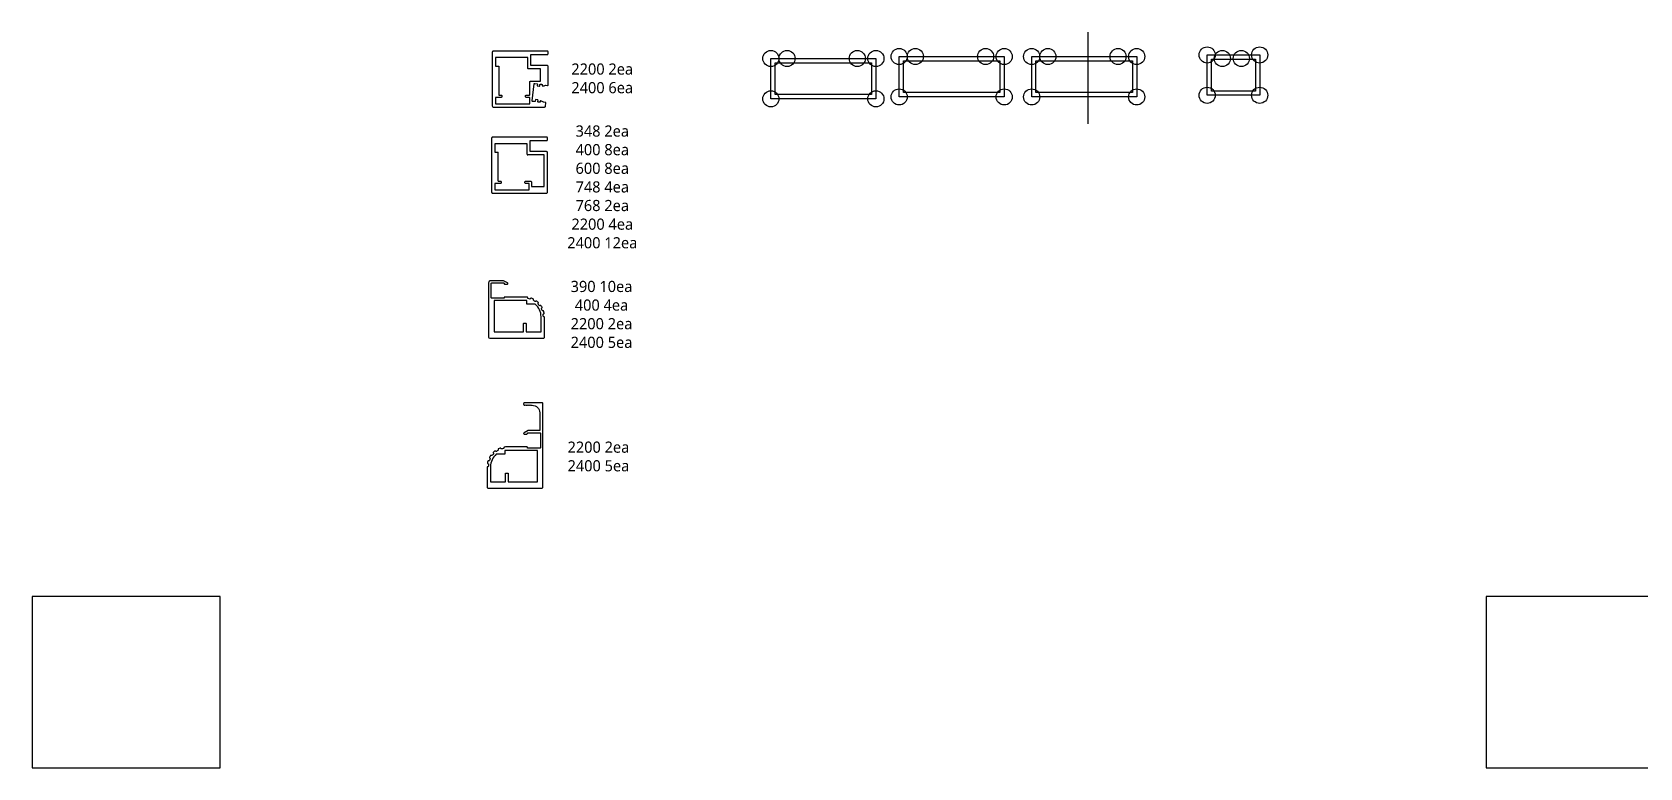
# Model space of a CAD drawing. Header units: millimetres. Extents: x -44117 to 256353, y -2095463 to 65325.
# Drawn here: x -43525 to -36041, y 61900 to 65325 of the extents above; entities that cross this region are included whole.
import ezdxf

# ---------------------------------------------------------------- set-up
doc = ezdxf.new("R2010")
doc.units = ezdxf.units.MM
doc.header["$LTSCALE"] = 10
doc.styles.add('고딕', font='')
doc.styles.get('고딕').set_extended_font_data('HYgtrE')

msp = doc.modelspace()

# ---------------------------------------------------------------- linework, layer by layer
for p, q in [((-38610.2869, 65325.35627), (-38610.2869, 64898.78705)), ((-41220.92822, 64806.11694), (-41370.92822, 64806.11694)), ((-41370.92822, 64806.11694), (-41370.92822, 64766.11694)), ((-41370.92822, 64766.11694), (-41355.92822, 64766.11694)), ((-41355.92822, 64631.11694), (-41355.92822, 64766.11694)), ((-41220.92822, 64769.11694), (-41220.92822, 64806.11694)), ((-41220.92822, 64757.11694), (-41220.92822, 64769.11694)), ((-41220.92822, 64769.11694), (-41220.92822, 64769.11694)), ((-41205.92822, 64754.11694), (-41217.92822, 64754.11694)), ((-41140.92822, 64754.11694), (-41205.92822, 64754.11694)), ((-41140.92822, 64606.11694), (-41140.92822, 64754.11694)), ((-41343.92822, 64621.11694), (-41370.92822, 64621.11694)), ((-41370.92822, 64621.11694), (-41370.92822, 64591.11694)), ((-41370.92822, 64591.11694), (-41210.92822, 64591.11694)), ((-41355.92822, 64631.11694), (-41343.92822, 64631.11694)), ((-41340.92822, 64628.11694), (-41340.92822, 64624.11694)), ((-41230.92822, 64624.11694), (-41230.92822, 64628.11694)), ((-41227.92822, 64631.11694), (-41203.92822, 64631.11694)), ((-41210.92822, 64621.11694), (-41227.92822, 64621.11694)), ((-41210.92822, 64591.11694), (-41210.92822, 64621.11694)), ((-41200.92822, 64628.11694), (-41200.92822, 64606.11694)), ((-41200.92822, 64606.11694), (-41140.92822, 64606.11694))]:
    msp.add_line(p, q)
for points in [[(-41133.39221, 64995.51122), (-41133.39221, 64995.51122), (-41133.39221, 64995.51122, 0.4142135624), (-41135.13208, 64997.7412), (-41142.81182, 64998.68933, -0.1357168379), (-41143.79679, 64999.09723, 0.1201861936), (-41157.83988, 65005.42218, 0.4322308638), (-41160.19066, 65003.70098), (-41160.53919, 65000.87793, -0.4142135624), (-41162.76918, 64999.13806), (-41169.12095, 64999.92224, -0.4142135624), (-41170.86082, 65002.15223), (-41170.12565, 65008.10702, 0.4142135624), (-41171.86553, 65010.337), (-41179.80525, 65011.31723, 0.4142135624), (-41182.03523, 65009.57736), (-41182.7704, 65003.62257, -0.4142135624), (-41185.00039, 65001.88269), (-41195.91751, 65003.23051, -0.4142135624), (-41197.65738, 65005.46049), (-41187.8551, 65084.85769, -0.4142135624), (-41185.62512, 65086.59757), (-41174.708, 65085.24975, -0.4142135624), (-41172.96813, 65083.01977), (-41173.7033, 65077.06498, 0.4142135624), (-41171.96343, 65074.83499), (-41164.02371, 65073.85476, 0.4142135624), (-41161.79372, 65075.59464), (-41161.05855, 65081.54943, -0.4142135624), (-41158.82856, 65083.2893), (-41152.47679, 65082.50512, -0.4142135624), (-41150.73691, 65080.27513), (-41151.08544, 65077.45208, 0.4322308638), (-41149.22387, 65075.21083, 0.1201861936), (-41134.06415, 65077.93043, -0.1357168379), (-41133.00954, 65078.08653), (-41125.32981, 65077.1384, 0.4142135624), (-41123.09982, 65078.87828), (-41123.09982, 65164.87828, 0.4142135624), (-41128.09982, 65169.87828), (-41203.09982, 65169.87828), (-41203.09982, 65221.87828), (-41126.188, 65221.87828, 0.4228503783), (-41123.09982, 65224.87698), (-41123.09982, 65233.87828, 0.4142135624), (-41126.09982, 65236.87828), (-41378.09982, 65236.87828, 0.4142135624), (-41383.09982, 65231.87828), (-41383.09982, 64981.87828, 0.4142135624), (-41378.09982, 64976.87828), (-41140.07401, 64976.88886, 0.4142135624), (-41135.07401, 64981.88886), (-41133.39221, 64995.51122)], [(-41158.09982, 65096.87828), (-41158.09982, 65154.87828), (-41203.09982, 65154.87828), (-41215.09982, 65154.87828, -0.4142135624), (-41218.09982, 65157.87828), (-41218.09982, 65169.87828), (-41218.09982, 65169.87828), (-41218.09982, 65206.87828), (-41368.09982, 65206.87828), (-41368.09982, 65166.87828), (-41353.09982, 65166.87828), (-41353.09982, 65031.87828), (-41341.09982, 65031.87828, -0.4142135624), (-41338.09982, 65028.87828), (-41338.09982, 65024.87828, -0.4142135624), (-41341.09982, 65021.87828), (-41368.09982, 65021.87828), (-41368.09982, 64991.87828), (-41208.09982, 64991.87828), (-41208.09982, 65018.87828, 0.4142135624), (-41211.09982, 65021.87828), (-41225.09982, 65021.87828, -0.4142135624), (-41228.09982, 65024.87828), (-41228.09982, 65028.87828, -0.4142135624), (-41225.09982, 65031.87828), (-41211.14982, 65031.87828, 0.4142135624), (-41208.14982, 65034.87828), (-41208.14982, 65093.87828, -0.4142135624), (-41205.14982, 65096.87828), (-41158.09982, 65096.87828)], [(-41128.92822, 64821.11565, 0.4142135624), (-41125.92822, 64824.11565), (-41125.92822, 64833.11694, 0.4142135624), (-41128.92822, 64836.11694), (-41380.92822, 64836.11694, 0.4142135624), (-41385.92822, 64831.11694), (-41385.92822, 64581.11694, 0.4142135624), (-41380.92822, 64576.11694), (-41130.92822, 64576.11694, 0.4142135624), (-41125.92822, 64581.11694), (-41125.92822, 64764.11694, 0.4142135624), (-41130.92822, 64769.11694), (-41205.92822, 64769.11694), (-41205.92822, 64821.11694), (-41128.92822, 64821.11694)]]:
    msp.add_lwpolyline(points, format="xyb")
for points in [[(-40086.04393, 65202.79348), (-39597.09193, 65202.79348), (-39597.09193, 65014.83553), (-40086.04393, 65014.83553)], [(-39488.77056, 65211.81541), (-38999.81856, 65211.81541), (-38999.81856, 65023.85746), (-39488.77056, 65023.85746)], [(-39468.77056, 65191.81541), (-39019.81856, 65191.81541), (-39019.81856, 65043.85746), (-39468.77056, 65043.85746)], [(-38871.9391, 65211.81541), (-38382.9871, 65211.81541), (-38382.9871, 65023.85746), (-38871.9391, 65023.85746)], [(-38851.9391, 65191.81541), (-38402.9871, 65191.81541), (-38402.9871, 65043.85746), (-38851.9391, 65043.85746)], [(-38055.01297, 65219.33361), (-37810.53697, 65219.33361), (-37810.53697, 65031.37566), (-38055.01297, 65031.37566)], [(-38035.01297, 65199.33361), (-37830.53697, 65199.33361), (-37830.53697, 65051.37566), (-38035.01297, 65051.37566)], [(-40066.04393, 65182.79348), (-39617.09193, 65182.79348), (-39617.09193, 65034.83553), (-40066.04393, 65034.83553)], [(-43525.01542, 61900.36753), (-42650.45209, 61900.36753), (-42650.45209, 62697.9224), (-43525.01542, 62697.9224)], [(-36756.48709, 61900.36753), (-35881.92377, 61900.36753), (-35881.92377, 62697.9224), (-36756.48709, 62697.9224)]]:
    msp.add_lwpolyline(points, close=True)
for points in [[(-41394.856, 63900.27727), (-41144.88133, 63900.27727, 0.4142135624), (-41139.88133, 63905.27727), (-41139.88133, 63997.26102, 0.4142135624), (-41142.88133, 64000.26102), (-41142.9319, 64000.26102, -0.4043730092), (-41145.9302, 64003.1599, 0.022416536), (-41146.53491, 64010.84356, -0.4043730092), (-41144.02702, 64014.17578, 0.424123069), (-41141.55076, 64017.70776, 0.022416536), (-41143.47555, 64025.72509, 0.424123069), (-41147.2854, 64027.74791, -0.4043730092), (-41151.03275, 64029.57838, 0.022416536), (-41153.98225, 64036.6991, -0.4043730092), (-41152.62681, 64040.64322, 0.424123069), (-41151.36319, 64044.76754, 0.022416536), (-41155.67126, 64051.79767, 0.424123069), (-41159.91973, 64052.54418, -0.4043730092), (-41164.04932, 64053.12707, 0.022416536), (-41169.05488, 64058.98783, -0.4043730092), (-41168.98458, 64063.15776, 0.4241230691), (-41169.0573, 64067.4707, 0.022416536), (-41175.32695, 64072.8255, 0.424123069), (-41179.59817, 64072.22262, -0.4043730092), (-41183.70576, 64071.50086, 0.022416536), (-41190.27741, 64075.52798, -0.4043730092), (-41191.49913, 64079.51554, 0.424123069), (-41192.90106, 64083.59492, 0.022416536), (-41200.51857, 64086.7502, 0.4241230691), (-41204.39444, 64084.85695, -0.4043730092), (-41208.07796, 64082.90121, 0.022416536), (-41215.57242, 64084.70047, -0.4043730092), (-41217.96657, 64088.11533, 0.424123069), (-41220.56048, 64091.56184, 0.0308511276), (-41231.88133, 64092.26102), (-41324.856, 64092.26102, 0.4142135624), (-41327.856, 64089.26102), (-41327.856, 64088.26103, -0.4142135624), (-41329.856, 64086.26103), (-41384.856, 64086.26103, -0.4142135624), (-41387.856, 64089.26103), (-41387.856, 64155.26103, -0.4142135624), (-41384.856, 64158.26103), (-41329.856, 64158.26103, -0.4142135624), (-41327.856, 64156.26103), (-41327.856, 64155.26103, 0.4142135624), (-41324.856, 64152.26103), (-41312.856, 64152.26103, 0.855700792), (-41311.93964, 64158.11765), (-41330.35006, 64168.26103), (-41389.856, 64168.26103, 0.4142135624), (-41399.856, 64158.26103), (-41399.856, 63905.27727, 0.4142135623), (-41394.856, 63900.27727)], [(-41222.856, 64058.26102), (-41222.856, 64076.26102), (-41374.856, 64076.26102), (-41374.856, 63930.26102), (-41237.856, 63930.26102), (-41237.856, 63968.26102, -0.4142135624), (-41235.856, 63970.26102), (-41226.856, 63970.26102, -0.4142135624), (-41224.856, 63968.26102), (-41224.856, 63930.26102), (-41155.88133, 63930.26102), (-41155.88133, 64000.26102, 0.2205202393), (-41182.76921, 64058.26102), (-41222.856, 64058.26102)]]:
    msp.add_lwpolyline(points, format="xyb", close=True)
at = {"color": 7}
for points in [[(-41214.90633, 63589.0327, 0.2301863539), (-41209.65985, 63589.0327, -0.2466321039), (-41205.01036, 63589.08734, 0.118515719), (-41202.28309, 63588.43168), (-41197.21351, 63588.43168, -0.4173893777), (-41162.0366, 63553.63372), (-41162.0366, 63470.41544), (-41216.54255, 63470.41544), (-41234.95297, 63460.27206, 0.855700792), (-41234.0366, 63454.41544), (-41222.0366, 63454.41544, 0.4142135624), (-41219.0366, 63457.41544), (-41219.0366, 63458.41544, -0.4142135624), (-41217.0366, 63460.41544), (-41162.0366, 63460.41544, -0.4142135624), (-41159.0366, 63457.41544), (-41159.0366, 63391.41544, -0.4142135624), (-41162.0366, 63388.41544), (-41217.0366, 63388.41544, -0.4142135624), (-41219.0366, 63390.41544), (-41219.0366, 63391.41543, 0.4142135624), (-41222.0366, 63394.41543), (-41315.01128, 63394.41543, 0.0308511276), (-41326.33213, 63393.71624, 0.4241230691), (-41328.92603, 63390.26974, -0.4043730092), (-41331.32018, 63386.85488, 0.022416536), (-41338.81464, 63385.05562, -0.4043730092), (-41342.49816, 63387.01136, 0.424123069), (-41346.37403, 63388.90461, 0.022416536), (-41353.99155, 63385.74933, 0.4241230691), (-41355.39347, 63381.66995, -0.4043730092), (-41356.61519, 63377.68239, 0.022416536), (-41363.18684, 63373.65527, -0.4043730092), (-41367.29444, 63374.37703, 0.424123069), (-41371.56565, 63374.9799, 0.022416536), (-41377.83531, 63369.62511, 0.4241230691), (-41377.90802, 63365.31217, -0.4043730092), (-41377.83772, 63361.14224, 0.022416536), (-41382.84329, 63355.28148, -0.4043730092), (-41386.97287, 63354.69859, 0.424123069), (-41391.22134, 63353.95208, 0.022416536), (-41395.52942, 63346.92194, 0.4241230691), (-41394.2658, 63342.79763, -0.4043730092), (-41392.91036, 63338.85351, 0.022416536), (-41395.85986, 63331.73279, -0.4043730092), (-41399.60721, 63329.90232, 0.4241230691), (-41403.41706, 63327.8795, 0.022416536), (-41405.34185, 63319.86217, 0.424123069), (-41402.86559, 63316.33019, -0.4043730092), (-41400.35769, 63312.99796, 0.022416536), (-41400.96241, 63305.31431, -0.4043730092), (-41403.9607, 63302.41543), (-41404.01128, 63302.41543, 0.4142135624), (-41407.01128, 63299.41543), (-41407.01128, 63207.43168, 0.4142135624), (-41402.01128, 63202.43168), (-41152.0366, 63202.43168, 0.4142135624), (-41147.0366, 63207.43168), (-41147.0366, 63595.43168, 0.4142135624), (-41152.0366, 63600.43168), (-41232.0366, 63600.43168, 0.4142135624), (-41237.0366, 63595.43168), (-41237.0366, 63593.43168, 0.4142135624), (-41232.0366, 63588.43168, 0.1244779229), (-41229.65985, 63589.0327, -0.2466321039), (-41225.01036, 63589.08734, 0.2404082058), (-41219.55581, 63589.08734, -0.2466321039), (-41214.90633, 63589.0327)], [(-41324.0366, 63378.41543), (-41324.0366, 63360.41543), (-41364.1234, 63360.41543, 0.2205202393), (-41391.01128, 63302.41543), (-41391.01128, 63232.41543), (-41322.0366, 63232.41543), (-41322.0366, 63270.41543, -0.4142135624), (-41320.0366, 63272.41543), (-41311.0366, 63272.41543, -0.4142135624), (-41309.0366, 63270.41543), (-41309.0366, 63232.41543), (-41172.0366, 63232.41543), (-41172.0366, 63378.41543), (-41324.0366, 63378.41543)], [(-41324.0366, 63378.41543), (-41324.0366, 63360.41543), (-41364.1234, 63360.41543, 0.2205202393), (-41391.01128, 63302.41543), (-41391.01128, 63232.41543), (-41322.0366, 63232.41543), (-41322.0366, 63270.41543, -0.4142135624), (-41320.0366, 63272.41543), (-41311.0366, 63272.41543, -0.4142135624), (-41309.0366, 63270.41543), (-41309.0366, 63232.41543), (-41172.0366, 63232.41543), (-41172.0366, 63378.41543), (-41324.0366, 63378.41543)]]:
    msp.add_lwpolyline(points, format="xyb", close=True, dxfattribs=at)
for centre in [(-40086.04393, 65202.79348), (-40010.6749, 65202.79348), (-39683.77146, 65202.79348), (-39597.09193, 65202.79348), (-39488.77056, 65211.81541), (-39413.40153, 65211.81541), (-39086.49808, 65211.81541), (-38999.81856, 65211.81541), (-38871.9391, 65211.81541), (-38796.57007, 65211.81541), (-38469.66662, 65211.81541), (-38382.9871, 65211.81541), (-38055.01297, 65219.33361), (-37984.47252, 65202.79348), (-37895.92382, 65202.79348), (-37810.53697, 65219.33361), (-40086.04393, 65014.83553), (-39597.09193, 65014.83553), (-39488.77056, 65023.85746), (-38999.81856, 65023.85746), (-38871.9391, 65023.85746), (-38382.9871, 65023.85746), (-38055.01297, 65031.37566), (-37810.53697, 65031.37566)]:
    msp.add_circle(centre, 37.59159)
for centre, start, end in [((-41217.92822, 64757.11694), 180, 270), ((-41343.92822, 64628.11694), 0, 90), ((-41343.92822, 64624.11694), 270, 0.000000001), ((-41227.92822, 64628.11694), 90, 180.000000001), ((-41227.92822, 64624.11694), 180, 270), ((-41203.92822, 64628.11694), 0, 90)]:
    msp.add_arc(centre, 3, start, end)

# ---------------------------------------------------------------- texts
at = {"color": 142, "char_height": 52.004575, "width": 1506.5379465, "attachment_point": 5, "style": '고딕'}
for s, insert in [('{\\fMalgun Gothic|b0|i0|c129|p50;2200 2ea\\P2400 6ea}', (-40871.22978, 65109.8749)), ('{\\fMalgun Gothic|b0|i0|c129|p50;348 2ea\\P400 8ea\\P600 8ea\\P748 4ea\\P768 2ea\\P2200 4ea\\P2400 12ea}', (-40870.81608, 64604.59258)), ('{\\fMalgun Gothic|b0|i0|c129|p50;390 10ea\\P400 4ea\\P2200 2ea\\P2400 5ea}', (-40874.4326, 64011.0941)), ('{\\fMalgun Gothic|b0|i0|c129|p50;2200 2ea\\P2400 5ea}', (-40888.81999, 63349.63066))]:
    msp.add_mtext(s, dxfattribs=dict(at, insert=insert))

doc.saveas('drawing.dxf')
